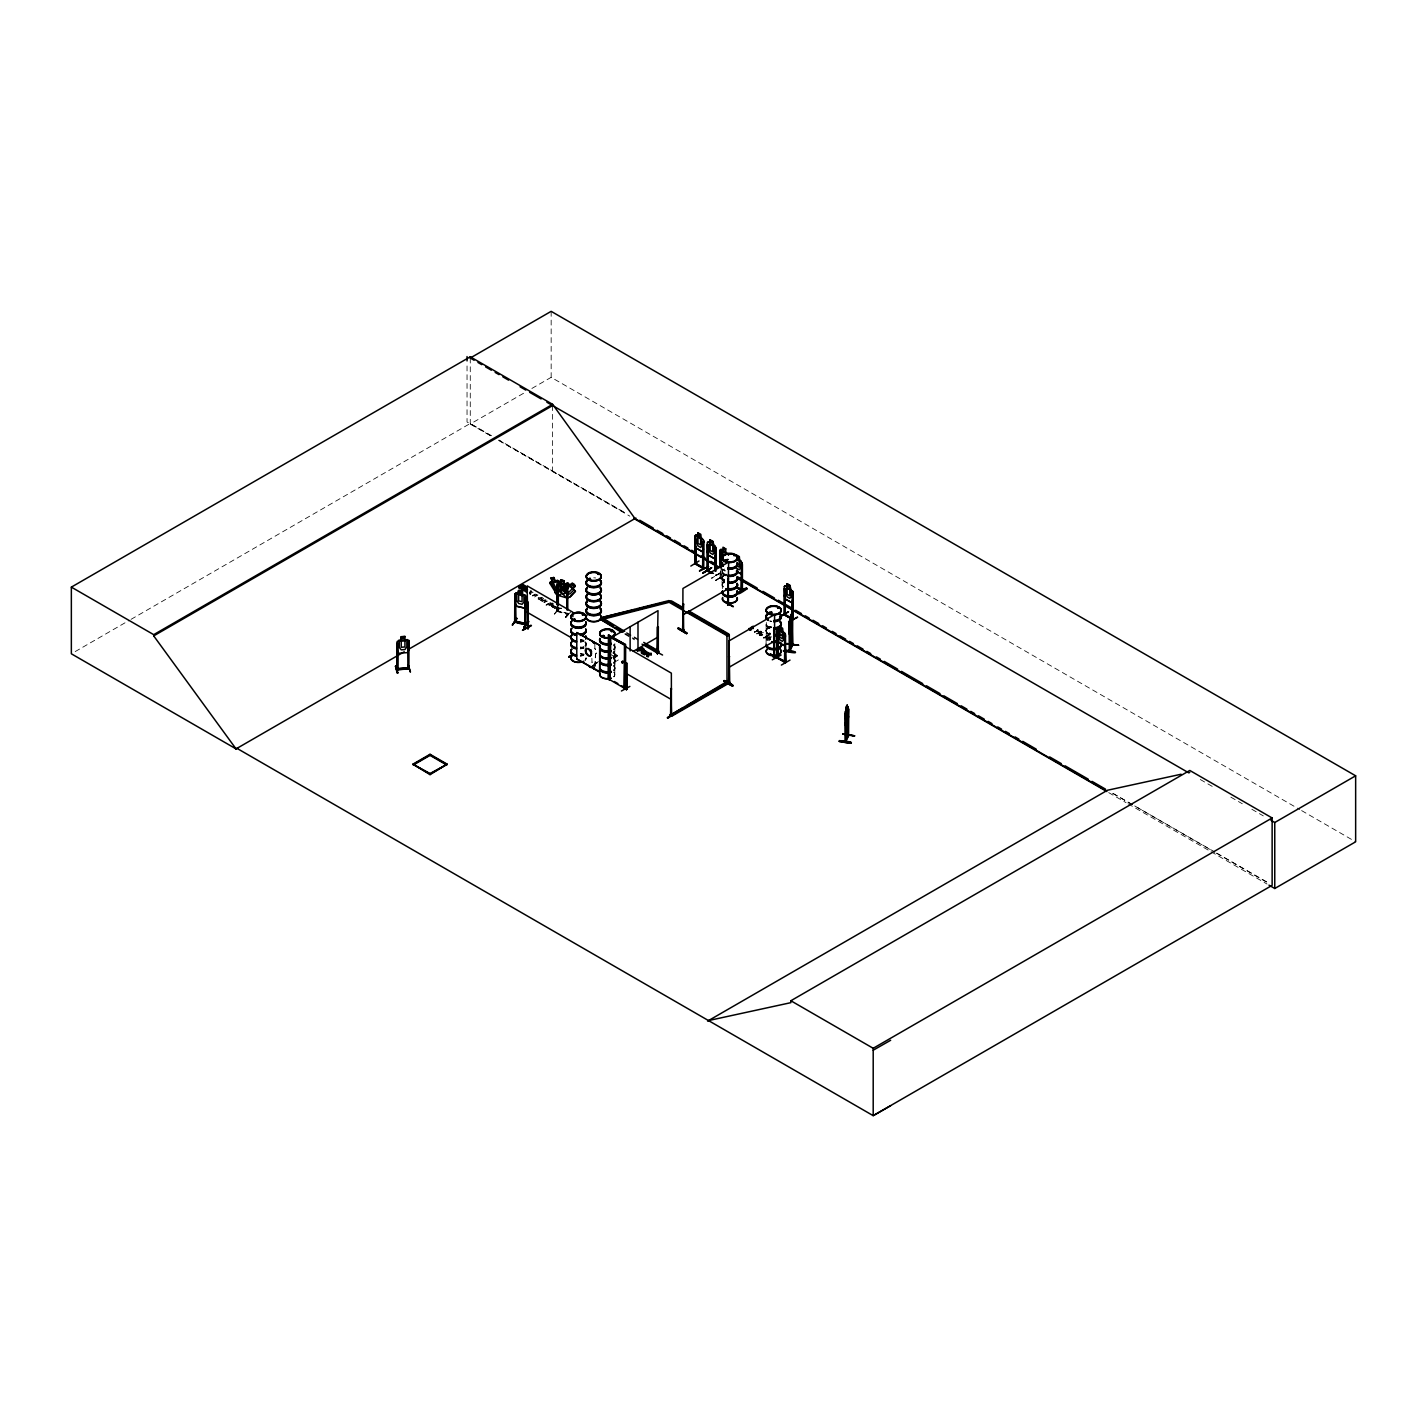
<?xml version="1.0" encoding="UTF-8"?>
<svg xmlns="http://www.w3.org/2000/svg" width="1427" height="1427" viewBox="0 0 1427 1427"><rect width="100%" height="100%" fill="white"/><g stroke="black" fill="none" stroke-linecap="round" stroke-linejoin="round"><path stroke-width="0.75" stroke-dasharray="5 3.75" d="M585.998 647.751L585.766 642.56M614.805 664.393L614.841 661.183L614.591 662.324M766.103 644.219L766.085 638.012M757.701 629.396L756.417 631.305L758.236 630.038M722.151 571.442L722.561 569.944L722.347 570.907M594.845 666.587L595.434 654.208A4.049 2.337 60 0 0 594.845 648.679L594.845 645.111M595.023 666.48L595.612 654.101A4.049 2.337 60 0 0 595.023 648.572L594.845 648.679M542.135 597.61C541.725 599.304 536.57 599.429 538.853 597.485M538.122 597.806L541.368 597.467L539.567 598.876A1.891 1.088 0 0 1 538.354 598.68L538.211 597.467M555.299 606.439L552.178 606.582L554.853 605.262M552.124 606.439L553.498 604.727M614.591 648.839L614.841 647.715L614.841 660.326M552.909 604.067L552.713 602.908M552.945 603.3C551.321 607.26 543.937 605.458 552.802 603.746M614.823 668.532L614.787 674.757M614.841 661.218L614.841 667.533M754.401 632.393L757.951 630.895L758.219 629.022M585.908 659.185L586.176 658.025M614.716 648.536L614.591 645.717M614.983 653.905L613.931 656.456A7.581 4.37 0 0 0 613.824 652.103M614.716 655.35L614.716 652.674M614.716 662.003L614.983 660.826M614.591 669.602L614.591 666.48M722.419 576.918L722.169 578.363L723.204 575.812M722.151 584.927L722.419 583.75M722.561 583.429C721.777 589.868 721.848 566.733 722.561 573.083M766.335 622.493L766.335 625.632M765.924 630.912L766.977 628.362L771.686 626.275A7.581 4.37 0 0 0 766.138 629.949A7.581 4.37 0 0 0 769.866 634.302L770.598 633.963M765.924 637.477L766.335 635.978M768.636 634.087L770.473 633.267M769.831 633.017L770.366 633.766L769.456 633.017M769.652 634.177L770.437 633.552M552.106 603.353C548.075 605.976 549.02 604.673 551.785 602.961M558.349 608.651C558.795 610.399 556.245 610.934 557.511 608.473M529.863 593.061L530.755 594.149L530.469 592.544M529.863 593.614L533.127 592.223M558.635 610.257L557.779 609.632L561.489 608.045M769.652 640.366C771.668 637.031 766.049 641.437 770.83 637.833M555.959 606.493L553.569 607.51A1.891 1.088 0 0 1 552.356 607.313L551.446 605.423L553.123 604.317M757.844 631.465C763.909 631.555 755.365 632.054 761.233 631.59C757.88 627.113 757.469 636.656 761.447 631.233M761.447 631.786L758.504 631.697M759.2 634.926L761.554 633.766L762.321 635.407L759.218 635.443L761.162 633.392L762.749 634.854M759.128 634.551L760.502 635.657L762.107 634.177M757.844 632.018L760.805 631.091M762.749 634.319L759.788 635.336L762.107 634.73M758.486 632.161L760.805 631.644M715.855 580.468L724.417 575.563M716.086 575.563L715.979 574.564M720.046 578.256L724.345 580.718M554.336 614.288L559.741 607.973M769.456 640.01L770.758 639.011M556.976 609.507L559.402 607.938M554.711 606.653L553.569 606.957A1.891 1.088 0 0 1 552.356 606.778L551.375 605.922L554.015 604.709A1.909 1.106 0 0 1 554.853 604.798M585.891 659.22L585.124 660.291A7.563 4.37 0 0 0 586.015 658.097M766.21 629.717L771.686 626.56A7.581 4.37 0 0 0 766.138 630.27A7.581 4.37 0 0 0 769.866 634.623L767.012 632.964M559.277 607.92L554.425 613.86M554.407 613.842L559.83 607.581M571.282 611.398L565.288 617.516L570.675 610.702M565.431 617.499L570.711 610.72M565.288 617.516L570.764 611.148M565.877 617.641L568.535 614.484M757.594 629.735L756.381 630.627M547.362 601.106L544.044 602.444L546.006 600.767M529.649 592.187L530.576 591.188A1.891 1.088 0 0 0 530.238 590.475M545.935 599.715C535.393 603.532 547.897 597.521 544.079 600.196M542.117 601.338L545.935 600.268M616.946 655.76L612.968 652.728M75.203 651.586L129.126 620.442M131.052 619.336L470.268 423.48L491.334 435.645M470.268 358.034L470.268 424.033L524.208 392.907M531.896 388.447L551.161 377.334L1299.694 809.501M531.112 591.063L531.593 590.796M529.631 592.366L531.593 591.331M529.631 592.918L532.075 591.616M529.845 593.739L530.755 593.596M529.845 594.292L530.755 594.149M537.069 595.041L532.646 595.862L535.553 593.632M532.646 595.862L535.179 593.953M532.646 595.309L537.069 594.488M534.554 596.968L537.961 595.005M540.191 600.232L543.58 598.27M540.762 600.553L543.295 599.09M544.044 602.444L546.844 600.945M548.111 604.602L546.113 605.084L549.217 602.747M546.113 605.084L550.768 602.408M548.574 604.335L552.106 603.906M554.193 608.312L557.654 606.421M554.764 608.633L558.207 607.42M558.635 609.704L556.958 609.258M716.069 574.635L715.979 575.527M720.225 572.673L711.627 578.167L720.26 573.119M715.908 580.093L724.006 575.42M715.444 580.361L724.452 575.027M720.92 569.944L721.01 578.809L721.224 569.783M598.448 661.593L593.275 664.572L596.932 662.556M593.543 664.946L597.217 662.931M590.243 667.158L597.717 662.824M590.617 667.176L597.77 663.038M590.814 667.497L598.056 663.412M612.807 657.276L616.428 655.047M614.894 656.563L617.249 655.189M613.093 657.651L617.267 655.528L614.002 658.186M613.378 657.829L616.714 655.635M613.931 658.132L617.534 656.117M614.074 662.413L619.425 659.328M771.293 636.62C759.164 642.525 772.917 637.798 766.299 636.959C758.522 640.794 770.562 632.036 768.921 637.298L770.687 636.281M763.481 637.887L768.618 635.069M766.763 639.795L771.293 637.173M554.711 606.1L552.124 605.886M726.04 574.171L723.239 576.08L726.04 574.457M582.287 641.169L583.875 640.455M582.287 641.454L583.875 640.759A7.67 4.424 0 0 0 580.432 639.653M755.543 631.626L754.526 631.947M557.226 610.203L557.957 610.774M557.226 611.166L568.071 614.288L568.071 613.325M566.876 613.931L567.125 613.004M755.864 631.555L754.401 631.84M558.242 610.774L557.029 610.453M557.029 611.416L567.892 614.502L567.91 613.182M580.432 641.615L582.27 641.169M580.432 641.9L582.27 641.472M756.595 633.374C775.985 631.269 752.457 633.463 757.095 634.212M756.595 633.927L763.998 632.411M769.064 634.337L769.956 634.409A7.545 4.352 0 0 0 767.12 640.331M720.439 577.168L724.345 580.04M550.983 602.943L552.945 603.853M770.17 633.463L768.921 633.766M558.135 611.755L558.118 607.296M567.607 614.502L567.643 613.503L558.242 611.041L566.68 613.235M580.432 653.62L582.27 654.048M558.207 606.867C554.657 606.047 558.902 617.802 557.333 606.796M720.885 577.846L720.046 577.293L720.885 578.809M558.296 611.452L558.314 607.081M582.287 654.065L583.875 654.761M491.049 435.806L467.039 422L467.039 363.1M498.737 440.23L625.383 513.06L499.004 440.069M1132.378 804.614L1111.276 792.467L1132.324 804.632M1214.894 852.062L1134.304 805.702L1214.68 852.187M1216.803 853.15L1268.621 882.956M1301.638 810.607L1355.65 841.805M1200.303 779.517L1213.663 787.222M1230.841 797.14L1242.311 803.758M1251.854 809.27L1263.305 815.887M1216.589 853.275L1268.3 883.135M721.58 568.57L725.433 570.8M470.268 424.033L491.334 436.198M499.004 440.622L629.86 516.164M720.617 568.57L726.397 571.906M1108.708 792.627L1126.081 802.67M1128.026 803.776L1209.115 850.599M1211.041 851.723L1267.033 884.044M720.207 573.208L711.752 578.167M721.313 577.935L724.631 579.861M724.631 580.557L720.439 578.131L720.439 571.531M768.618 635.621L768.011 634.73M766.299 636.406L768.921 637.298M763.481 637.352L764.087 638.244M626.578 632.482L637.994 639.082M626.578 633.303L637.994 639.902M624.901 633.445L634.426 638.939M624.901 634.266L634.426 639.778M560.436 607.991L561.489 608.598M612.968 653.067L617.249 655.546M610.595 654.422L614.894 656.902M723.239 580.414L724.47 581.61M723.239 587.014A7.67 4.424 0 0 1 724.47 581.681L722.187 578.131L722.419 579.594M765.924 630.68L766.977 633.231L769.813 634.89A7.581 4.37 0 0 1 766.138 630.484A7.581 4.37 0 0 1 771.704 626.828M720.136 578.327L720.136 571.71M766.21 631.876L767.012 633.213M613.913 651.889L614.68 652.96L613.931 651.568A7.581 4.37 0 0 1 613.824 655.921M765.924 637.601L766.335 639.1M722.151 571.585L722.419 572.762M722.151 585.052L722.419 586.247M614.591 659.185L614.983 660.683M766.085 624.634L766.299 636.959M614.841 646.77L614.823 643.631M591.866 658.311L592.062 662.663L591.688 658.4M722.347 588.637L722.294 585.427L722.561 586.551A7.545 4.352 0 0 1 724.541 582.519M552.624 405.571L552.624 471.57M551.161 311.336L551.161 377.334M542.206 597.342L539.567 599.429A1.891 1.088 0 0 1 538.354 599.233L537.355 598.145M726.111 575.902A7.563 4.37 0 0 1 724.541 569.034M726.058 575.545A7.67 4.424 0 0 1 723.239 569.498M724.524 581.324A7.581 4.37 0 0 1 726.093 574.439M724.524 581.074A7.581 4.37 0 0 1 726.093 574.207M726.111 574.671A7.545 4.352 0 0 1 723.346 568.731M726.058 575.17A7.67 4.424 0 0 1 723.239 569.123M724.559 581.984A7.527 4.352 0 0 1 726.129 575.135M724.524 581.61A7.581 4.37 0 0 1 726.093 574.742M722.472 586.319A7.67 4.424 0 0 1 724.47 582.055M723.328 586.568A7.563 4.37 0 0 1 724.541 581.288M769.831 628.076A7.67 4.424 0 0 1 767.012 622.029M769.866 628.451A7.563 4.37 0 0 1 767.102 622.493M769.831 627.702A7.67 4.424 0 0 1 766.245 622.725M771.704 627.666A7.545 4.352 0 0 1 766.37 622.315M771.704 621.601A7.545 4.352 0 0 1 769.884 621.155M771.668 621.244A7.67 4.424 0 0 1 769.831 620.799M769.884 635.211A7.527 4.352 0 0 1 766.192 630.877A7.527 4.352 0 0 1 771.704 627.256M767.012 639.938A7.67 4.424 0 0 1 769.831 633.891M768.243 640.473A7.67 4.424 0 0 1 769.831 633.517M768.315 640.01A7.563 4.37 0 0 1 769.866 633.142M593.721 577.81A7.545 4.352 0 0 1 595.683 577.971M613.895 644.879A7.67 4.424 0 0 1 613.895 649.303M613.806 644.487A7.563 4.37 0 0 1 613.806 648.857M613.895 645.254A7.67 4.424 0 0 1 613.895 649.677M613.806 645.7A7.563 4.37 0 0 1 613.806 650.07M613.806 651.8A7.563 4.37 0 0 1 613.806 656.17M613.806 657.954A7.563 4.37 0 0 1 613.806 662.324M613.895 665.642A7.67 4.424 0 0 1 613.895 670.066M613.806 665.25A7.563 4.37 0 0 1 613.806 669.62M613.806 659.185A7.563 4.37 0 0 1 613.806 663.555M613.895 658.721A7.67 4.424 0 0 1 613.895 663.163M613.895 666.017A7.67 4.424 0 0 1 613.895 670.44M613.895 658.346A7.67 4.424 0 0 1 613.895 662.788M613.806 666.463A7.563 4.37 0 0 1 613.806 670.833M613.788 676.523A7.527 4.352 0 0 0 613.788 672.171L614.983 674.596L613.931 676.915A7.563 4.37 0 0 0 613.806 672.563M613.788 652.496A7.527 4.352 0 0 1 613.788 656.848M583.768 640.01A7.51 4.335 0 0 1 580.397 641.133M583.786 640.42A7.563 4.37 0 0 1 580.397 641.544A7.563 4.37 0 0 0 583.786 640.455A7.563 4.37 0 0 0 580.397 639.296M584.981 642.542A7.545 4.352 0 0 1 585.73 645.86M580.397 648.928A7.545 4.352 0 0 0 583.786 647.804A7.545 4.352 0 0 0 580.397 646.574M580.397 640.527A7.545 4.352 0 0 1 583.786 641.651M583.786 653.869A7.545 4.352 0 0 1 580.397 654.993M585.088 641.722A7.67 4.424 0 0 1 585.088 646.146M583.875 647.055A7.67 4.424 0 0 1 580.432 648.215M585.748 642.382A7.563 4.37 0 0 1 584.999 645.682M583.786 646.592A7.563 4.37 0 0 1 580.397 647.733A7.563 4.37 0 0 1 583.786 648.928M583.768 641.08A7.51 4.335 0 0 1 580.397 642.204M580.397 656.224A7.563 4.37 0 0 0 583.786 655.1A7.563 4.37 0 0 0 580.397 653.869M583.875 654.725A7.67 4.424 0 0 1 580.432 655.867M580.432 647.305A7.67 4.424 0 0 1 583.875 648.464M583.875 654.351A7.67 4.424 0 0 1 580.432 655.492M580.432 646.93A7.67 4.424 0 0 1 583.875 648.09M585.088 642.096A7.67 4.424 0 0 1 585.855 645.45M583.875 647.43A7.67 4.424 0 0 1 580.432 648.589M580.432 640.027A7.67 4.424 0 0 1 583.875 641.169M586.015 657.865A7.581 4.37 0 0 1 584.999 660.059M580.414 653.655A7.581 4.37 0 0 1 583.804 654.779"/><path stroke-width="1.5" d="M623.189 643.827L610.06 637.013L610.007 679.965L609.918 636.781L624.437 645.165L624.384 688.438L625.347 688.813M789.523 650.837L792.27 644.736L789.22 651.336M790.023 650.908L789.22 650.373L792.003 644.79M789.274 651.497L789.113 623.1L791.878 616L792.591 645.414L792.77 591.313L785.225 585.819L784.244 586.515L784.172 614.787L791.807 618.462M792.734 644.933L792.342 643.773M847.995 719.583C850.492 708.363 843.25 728.43 845.301 724.755M783.441 651.033C790.576 648.108 806.505 656.152 783.459 650.926M783.584 650.623L795.321 652.389M839.237 741.38C850.278 739.899 859.857 745.75 839.237 741.38L850.902 743.306M839.397 741.005L851.063 742.932M839.397 740.577L851.063 742.45M845.836 741.38L845.801 714.945M848.03 735.975L848.369 708.898L848.03 735.833M848.066 734.941L848.459 735.012M848.797 735.387L845.658 741.897M573.708 619.586L574.439 618.765L574.796 619.942M574.617 618.836L575.259 620.049M590.546 579.487C588.227 576.347 590.368 581.752 588.923 578.809M590.082 579.38L589.012 578.577L590.421 578.577M582.252 614.787L583.465 614.876M582.715 615.055L582.733 614.841M598.341 574.492L598.252 573.565M602.123 636.388L603.068 635.479M603.96 636.335L602.123 636.032M604.352 636.103L603.05 635.639M603.835 635.55L604.263 636.549M611.238 631.055L612.183 631.055M609.811 640.438L610.007 640.669M609.828 640.687L610.007 639.688L609.811 641.062M612.183 631.59L611.041 631.323L612.04 631.662M609.811 659.149L610.007 658.757M609.828 674.793L609.828 674.133M725.184 560.561L725.041 560.918M726.236 560.097L726.896 560.793L725.594 560.954M726.967 560.347L724.702 560.454A7.563 4.37 0 0 1 727.931 559.402M733.674 555.567L734.905 555.763M734.691 555.246L734.102 555.067M768.511 613.164L769.456 612.254M769.028 612.879L768.957 613.111M769.099 613.432L770.473 612.665L769.028 612.789M770.776 613.164L768.636 612.647M777.644 608.384L778.197 607.938M778.536 608.241L777.644 607.831L778.75 608.205M845.515 718.477L846.05 719.975C849.011 714.749 847.281 694.949 845.515 712.43L845.908 741.362M550.073 583.482L550.465 582.073M677.896 628.683C704.332 644.112 660.487 617.356 686.53 633.624M686.94 632.875L678.324 627.916L686.94 633.249M723.81 681.214C731.89 681.91 739.632 691.417 723.81 681.214L732.461 686.084M724.202 680.911L732.836 685.834M724.22 680.483L732.872 685.352M525.725 591.67L527.491 590.047M695.092 544.293L695.966 548.022L702.566 551.839L703.529 549.038M714.713 558.849L715.765 556.12L714.713 558.849L708.113 555.032L707.239 551.304M742.111 571.299L741.148 574.1L737.848 572.191M776.93 638.208L777.769 641.954L784.404 645.753L785.278 634.337L782.638 631.519M560.222 591.759L567.036 598.145L570.087 596.932L575.491 591.313L568.356 583.358C564.271 580.896 556.887 597.253 562.399 589.19L565.484 593.257L563.148 588.709L565.377 585.641L562.452 587.763L559.438 583.911L561.685 588.299L559.33 591.456L561.417 588.923M566.573 597.77L567.696 586.229L566.68 584.731L558.367 582.377L557.101 583.161L557.136 604.816M567.696 594.881L566.662 597.913L558.332 595.469L557.172 591.813L558.332 595.469M407.551 652.496L408.978 649.178L408.978 640.455L408.907 668.906L408.96 667.89L397.223 668.888M408.996 649.249L407.64 652.603L398.365 653.263L397.17 650.195M514.808 602.622L515.95 606.118L524.619 608.116L525.939 605.102M789.987 624.473L789.755 651.55L792.752 644.897M786.669 643.88L798.585 645.254L786.83 643.47M792.823 643.916L792.253 644.808M690.829 566.073L699.016 560.972M702.976 573.083L711.574 567.732M779.98 616.999L788.56 611.648L779.57 616.856M629.878 686.423L621.423 690.989M772.292 659.827L781.14 655.029M792.003 645.486L792.163 616.571L791.272 617.713L791.164 614.27L789.666 621.958L789.809 651.425M790.344 616.696L790.968 615.358L790.344 617.766M789.595 621.191L790.148 619.728M789.077 626.168L792.199 619.514M789.149 631.733L789.595 634.302L792.324 625.187M397.687 672.616L395.493 666.195L397.669 673.009M396.01 665.713L397.758 673.152M397.152 673.134L395.493 666.195M846.247 707.168L846.907 705.83M846.247 708.238L846.907 706.918M848.566 734.959L845.052 741.951L844.927 713.554L846.157 710.218M845.319 711.698L847.995 706.508L847.246 708.006M848.566 735.904L848.762 708.969M845.426 740.524L848.423 735.351M609.918 679.912L608.419 679.484L608.419 635.051L625.561 644.505L625.525 689.17L626.507 689.669L626.703 663.056L625.632 662.77L626.417 663.216M625.668 689.259L626.81 689.455L626.703 663.056M670.779 713.946L671.653 715.409L729.019 682.481M777.804 657.33L776.841 656.777L778.018 658.043M778.125 657.116L777.144 656.616M785.474 661.7L784.886 660.969M695.056 563.915L703.618 568.767L703.618 540.387L700.818 537.604M696.322 563.183L695.413 562.666L695.734 564.307L695.431 537.301M695.912 564.307L696.215 546.541M702.762 541.868L703.832 542.135L702.762 541.868L702.655 568.249L703.119 567.125L703.921 568.588L695.413 563.629L695.288 535.624L698.088 536.142M707.328 569.997L708.363 570.158M715.979 571.157L715.765 547.397L708.238 541.885L707.239 542.581L707.168 570.871L711.484 573.297M708.06 571.317L707.578 544.311L708.149 571.371L707.56 569.676M741.344 590.635L741.63 563.968L741.255 590.582L741.327 589.619M784.172 613.824L785.456 614.127L784.333 613.913M785.349 615.073L784.582 588.227L785.135 615.305L784.761 613.664M516.895 618.694L512.329 625.204L516.931 618.248M657.722 652.745L657.526 653.78L658.097 652.068M682.534 629.735L683.783 629.521L682.659 629.699M728.002 603.978L727.948 605.012L728.341 577.953L727.859 605.03L728.644 562.077L682.927 588.477L682.837 630.966L683.783 630.484L682.623 630.645M727.485 604.852L728.43 604.299L728.341 577.953M728.43 682.32L729.696 681.981L728.591 682.231M728.43 683.283L729.714 683.016L729.304 656.42L728.591 683.194M728.68 682.516L727.003 681.553L669.852 715.391L671.511 716.354L728.68 683.355L728.84 641.008L774.576 614.609L774.576 657.151L773.416 657.383L774.29 656.812M522.906 587.389C518.625 589.565 516.913 586.497 521.818 587.442C518.661 582.733 529.31 588.602 523.513 584.82A2.033 1.177 0 0 0 522.353 584.713C519.571 585.052 523.37 589.957 519.178 586.64M396.902 668.603L408.907 667.64M396.902 669.566L408.818 668.888M515.95 595.808L514.79 595.79L515.95 595.808L515.629 622.475L514.808 593.9L518.5 593.596M518.625 593.739C515.486 588.102 525.136 590.118 522.068 594.524L523.905 596.04L523.905 602.105L522.068 604.281L518.625 603.478L516.77 600.464L516.77 594.399L518.625 593.739L518.661 590.421M515.985 593.026L524.637 594.934L525.939 596.379L525.921 624.758C518.465 623.528 511.901 621.566 515.95 621.244M524.797 598.109L525.957 598.109L524.797 598.109L524.868 624.598L525.832 624.794M525.885 596.45L524.583 595.005M516.431 618.605L512.489 624.758M524.619 608.116L515.985 606.047L514.969 602.551M516.075 621.262L526.01 623.492L525.635 624.776M528.258 621.405L523.745 627.898L528.258 620.852M523.816 627.381L528.329 620.923M528.882 621.53L524.369 627.987M621.619 661.593L622.35 662.877M622.297 662.699C622.279 659.827 624.348 662.003 622.19 662.859M622.885 661.593L622.921 662.485L621.744 661.736M597.859 574.171L598.341 574.278M574.724 620.067L574.225 618.997M602.622 635.675L603.068 636.62M845.587 740.934L845.658 740.934M558.118 605.102L558.314 585.07M566.804 587.781L567.964 587.853L566.804 587.781L566.804 609.793M557.814 591.67L554.871 589.351L551.607 583.126L552.57 581.663L550.715 578.167L553.819 577.471L555.46 581.003L557.582 581.77M553.747 577.543L550.661 578.238M559.206 581.342L557.565 580.343L550.305 582.038L549.948 583.465L557.386 595.434L560.954 594.506M560.65 583.054L559.063 583.697L559.063 589.761L560.829 592.865L564.147 593.846L565.93 591.759L565.93 585.694L564.147 584.089L564.271 580.771L560.65 579.808L560.775 583.197M554.693 592.33L557.386 595.434M564.271 584.018L564.271 580.771M568.356 583.358L566.715 583.429M567.768 586.283L567.768 610.06M569.944 596.896L575.366 591.26M404.929 636.567L401.237 636.87L401.237 640.117L399.275 641.347L399.275 647.412L401.237 649.856L404.929 649.57L406.891 646.806L406.891 640.741L404.929 639.813L405.036 636.371L401.094 636.692L401.219 640.045L397.17 641.49L396.956 669.798L397.027 643.149L398.115 643.06L398.062 669.78L398.062 668.478M657.151 653.584L658.097 653.031M657.241 653.512L658.008 610.649L612.29 637.048M658.311 653.298L658.311 626.863L657.241 627.131L657.455 653.762L658.311 626.863M773.969 656.527L773.702 656.866M773.488 657.294L773.505 656.259M516.021 592.954L514.808 593.9L514.665 622.172M590.136 578.274L590.082 579.041M582.662 614.823L582.43 614.413M603.764 636.513L603.246 635.407L602.158 636.103M770.598 613.2L768.707 613.2M696.091 534.875L695.092 535.571L695.181 563.95M720.136 567.304L720.189 549.966L721.099 549.324L728.626 554.818M784.333 586.604L785.26 585.944M776.984 657.883L776.93 629.485L779.927 630.074M777.019 629.592L777.965 628.932L784.333 632.714M527.205 590.225L527.312 591.688M527.205 590.778L527.312 592.241M525.725 589.636L526.367 588.923L524.797 588.406C517.626 592.847 526.135 583.625 527.187 589.28C519.678 593.311 529.185 588.245 524.797 587.853L521.693 588.994M590.35 667.23L589.405 666.677L590.849 667.533M593.775 669.209L594.042 667.212M648.233 655.029C647.59 655.617 649.142 657.811 646.841 656.188C649.428 651.622 653.245 655.029 649.856 654.654L647.662 656.01L648.536 656.634M527.419 601.712L528.311 628.558L528.204 602.158M531.45 625.65L522.443 630.359L530.969 625.383M527.401 627.077L528.293 628.593L527.419 628.112M568.874 656.634L572.263 654.601L569.302 657.348M572.298 655.047L568.945 657.133M682.534 630.805L683.39 603.889L682.98 630.912L683.479 629.289M683.694 604.067L682.623 604.352M724.738 601.641L732.907 606.297M654.048 650.534L662.574 655.029M657.241 652.478L658.4 652.246M626.667 688.403L626.275 688.635M625.632 646.734L671.35 673.134L671.439 715.623L670.583 715.23L670.868 688.563L671.511 716.354M671.653 689.009L670.583 688.742M729.607 656.598L728.537 656.866M773.505 630.93L774.576 630.645L773.791 657.49L773.791 631.091M777.233 631.233L778.018 631.662M784.814 661.254L785.207 662.61L770.188 653.905L785.778 662.485L784.511 662.128L784.904 635.604L785.778 662.485L785.456 634.302L784.458 632.571M785.688 636.05L784.6 635.764M671.011 714.981L670.868 688.563M667.39 717.531L675.899 712.537L667.8 718.245M667.408 717.995L675.916 712.947M686.94 611.755L726.949 634.854L727.003 682.391L729.607 682.998M777.804 657.615L785.26 661.629M779.285 659.096L770.312 654.315M781.372 665.071L790.005 660.095M237.096 748.408L236.168 748.961L71.35 653.798L71.35 587.121L470.268 356.804L552.624 404.34L634.979 518.572L719.654 567.464M470.268 356.804L470.268 358.034L551.161 311.336L1355.65 775.806L1355.65 841.805L1274.757 888.504L1268.978 885.15M71.35 587.121L153.706 634.658L552.624 404.34M890.662 1105.711L873.199 1115.664L236.989 748.354L236.044 748.89L153.706 635.889L552.624 405.571M236.044 748.89L404.251 651.782M408.104 649.553L635.907 518.037M525.261 586.622L523.513 585.373A2.033 1.177 0 0 0 522.353 585.266C524.726 588.352 518.019 590.475 519.071 586.301M521.693 589.547L526.991 587.139L525.279 588.138M523.798 590.76L527.187 588.727L525.279 587.585M697.91 532.788L696.59 542.528L697.999 545.952L700.621 547.469L702.03 545.667L700.818 534.358L697.91 532.788L697.999 535.981M702.548 538.71L696.037 535.071M703.618 540.387L703.35 568.713M710.057 539.798L712.965 541.368L714.178 546.63L714.178 552.695L712.769 554.479L710.147 552.962L708.737 549.556L710.147 539.745L710.147 542.991M695.966 548.022L702.655 551.785M712.769 541.475L712.965 544.615M714.695 545.72L715.765 547.397L715.676 569.123M714.909 570.871L715.195 548.699M715.979 549.145L714.909 548.878M708.113 555.032L714.802 558.795M695.502 562.72L696.001 563.397M576.776 632.571L600.107 645.503L599.643 672.171L576.776 658.971L576.776 632.571L600.107 645.503M621.102 632.072L600.143 619.14L671.457 600.892L682.891 607.492M720.1 550.019L720.439 567.125M720.992 549.377L722.918 550.483M600.143 619.978L671.457 601.712L680.982 607.224M725.719 548.86L723.007 547.183L723.007 550.644L721.598 550.911L723.007 560.383M721.224 552.178C718.994 550.108 723.079 565.377 721.224 567.571M725.719 552.106L728.537 554.871M702.673 568.214L703.065 541.689M699.533 570.639L708.523 566.412M699.48 571.157L708.541 566.483M703.065 573.208L711.627 567.714L703.065 572.673M736.582 555.014L739.4 556.637L739.293 559.937L742.111 562.702M741.13 560.989L736.582 558.474M576.776 658.971L598.216 670.797M736.546 587.425L742.415 590.814L742.415 564.414L741.344 564.147M742.111 571.442L741.237 574.046L736.332 571.103M412.902 764.176L430.044 754.277L447.186 764.176L430.044 774.629L412.902 764.176L430.044 774.076L447.186 764.176M412.902 764.729L430.044 754.829L447.186 764.729M430.044 755.382L413.848 764.729L430.044 773.523L446.241 764.729L430.044 755.382L430.044 754.277M682.927 614.876L728.644 588.477M633.285 651.336L658.008 637.048M637.316 650.23L641.829 647.626C648.411 649.963 636.103 651.889 641.918 648.268C647.483 649.838 638.422 651.568 642.239 653.709A1.891 1.088 0 0 0 643.452 653.905L646.092 652.371A1.891 1.088 0 0 0 645.771 651.675C640.081 648.964 641.989 656.67 646.092 651.818A1.891 1.088 0 0 0 645.771 651.122L645.111 650.748A1.909 1.106 0 0 0 643.898 650.551L637.316 650.783L639.599 649.606L642.881 650.123L641.829 647.626M637.316 650.783L641.829 648.161M747.124 588.727C729.304 601.498 742.486 586.033 747.124 588.745M640.117 649.856L641.918 648.821M746.642 587.924L738.187 593.436M746.767 588.477L738.134 592.954M647.055 653.637C654.387 651.961 637.494 657.401 647.483 652.175M644.076 654.69L648.054 652.514M648.625 653.566L651.301 653.263M608.419 679.484L608.794 634.837M647.537 653.352C651.711 652.96 643.809 656.456 648.536 656.081M642.043 644.166L657.294 652.977L658.953 652.014L643.952 644.451M787.044 583.732L789.952 585.302L791.182 590.546L791.182 596.611L789.773 598.395L787.151 596.878L785.742 593.471L787.151 583.679L787.151 586.925M789.952 588.548L789.773 585.409L787.151 583.893M784.244 595.22L785.1 598.948L791.807 602.711L792.77 600.036M791.896 614.805L792.199 592.633M792.966 593.079L791.896 592.794M785.1 598.948L791.735 602.569M600.892 617.748L668.888 600.606L669.798 602.676L726.949 635.675L728.626 633.891L726.949 634.854L729.304 634.854L729.126 682.819M749.657 630.02L749.371 628.272L751.119 629.396M751.958 628.576L750.941 627.577L753.278 626.221L752.136 627.559L753.099 628.165A1.784 1.035 0 0 1 753.331 628.558M748.729 629.182L751.119 629.949L748.729 628.647M750.941 628.13L753.278 626.774M785.135 614.609L790.451 617.32M797.639 617.32L788.632 621.53L789.095 622.297M788.703 622.047L797.318 617.142M776.93 629.485L777.376 657.651M728.84 667.408L774.576 641.008M777.786 641.936L784.493 645.7M669.852 715.391L683.176 707.685M686.993 705.491L725.094 683.479M707.578 1021.126L1107.441 790.255L1181.11 774.237M708.505 1020.573L790.861 1002.664L790.861 1000.755L1189.779 770.437L1272.135 817.974L1272.135 885.346L873.199 1115.664L873.199 1048.292L1272.135 817.974M1189.779 772.346L1188.852 772.899L546.88 402.253M1270.94 820.293L1274.757 822.505L1355.65 775.806M873.199 1050.218L890.662 1040.265M624.402 661.29L624.402 663.073M610.06 637.013L624.955 644.861L624.205 688.135L610.06 679.858L610.81 636.585M729.304 681.856L728.912 683.497M770.009 613.36L769.242 613.075M774.13 656.902L774.272 630.466M527.491 589.512L525.725 590.867L526.706 592.508M515.914 621.494L514.683 621.244M515.076 621.958L525.867 624.455M597.842 573.797L598.841 574.118M603.015 617.249L634.89 609.597M639.135 608.562L664.643 602.444M556.031 582.109L553.159 582.769L556.423 588.994M777.144 657.579L784.654 661.29M784.814 661.95L784.904 644.398M707.489 570.657L707.578 544.311M741.701 589.405L742.522 589.868L736.243 586.907M724.345 601.784L732.979 606.707M404.893 639.742L408.996 640.527M398.49 640.331L407.551 639.617M407.801 667.658L407.908 668.995L407.694 642.293L408.782 642.204M408.283 665.178L410.441 672.135L408.176 664.714M397.223 669.816L408.835 668.853M726.111 561.328A7.563 4.37 0 0 1 726.111 553.765A7.563 4.37 0 0 1 737.456 557.547A7.563 4.37 0 0 1 726.111 561.328L725.112 560.793M574.742 620.228L573.672 619.907M603.55 636.87L602.23 636.549M527.562 627.167L527.722 627.755M625.918 688.046L626.382 689.687M671.439 715.623L670.619 715.212M707.721 570.729L711.788 573.137M742.201 590.082L736.546 586.747M408.746 667.622L408.746 668.585M726.949 635.675L729.304 635.675M726.949 681.535L729.304 681.535M726.949 682.356L729.304 682.356M728.341 603.389L727.788 604.335M647.537 652.799L651.39 654.993M786.705 643.684L798.585 645.272M789.149 623.064L789.238 631.84M842.786 734.12L854.47 736.064M524.637 594.934L522.246 594.381L522.246 591.135M516.075 621.548L525.671 623.777M558.118 585.302L557.136 585.016L557.333 604.602M560.775 579.951L564.093 580.914M524.815 624.544L524.94 597.877M527.722 628.718L527.901 602.319M703.511 567.803L696.001 563.683L703.404 567.732M750.941 627.577L752.493 628.576M725.291 560.454L726.093 560.579A7.67 4.424 0 0 0 724.47 561.293M557.511 580.539L559.134 581.413M724.274 601.373L733.371 606.564M531.005 625.329L522.924 630.074M527.901 628.718L527.134 585.837L572.851 612.237L572.851 616.642M626.774 689.402L625.918 662.61M470.268 358.034L474.103 360.246M477.938 362.458L481.773 364.67M485.59 366.882L491.334 370.199M495.169 372.411L499.004 374.623M502.839 376.835L508.583 380.153M520.07 386.788L525.814 390.106M529.649 392.318L541.136 398.936M708.131 541.939L710.236 543.152M712.858 544.668L714.749 545.756M725.63 553.23L723.007 551.714L723.007 557.779M736.582 559.562L739.204 561.079L739.204 567.143L736.582 565.627M736.582 568.214L739.204 569.73L740.613 567.946L739.204 556.744M639.76 520.249L653.227 528.026M657.08 530.255L662.859 533.591M666.694 535.803L670.547 538.033M674.4 540.244L680.18 543.58M684.032 545.81L687.868 548.039M691.72 550.251L695.573 552.481M701.353 555.817L705.188 558.028M710.967 561.364L714.82 563.594M737.92 576.918L757.166 588.031M762.928 591.367L774.486 598.038M778.321 600.25L791.807 608.027M795.642 610.257L801.421 613.592M805.274 615.804L809.127 618.034M812.98 620.263L818.741 623.581M822.594 625.811L826.447 628.041M832.209 631.358L836.061 633.588M839.914 635.818L845.694 639.153M849.547 641.365L853.382 643.595M857.235 645.807L863.014 649.142M866.867 651.372L870.702 653.584M876.481 656.919L880.334 659.149M884.187 661.361L897.654 669.138M901.507 671.368L922.68 683.587M926.515 685.816L940.001 693.593M943.836 695.805L957.321 703.6M961.156 705.812L966.935 709.148M970.788 711.377L974.641 713.589M978.494 715.819L984.255 719.154M988.108 721.366L991.961 723.596M997.723 726.932L1001.576 729.143M1005.429 731.373L1009.281 733.585M1015.061 736.921L1018.896 739.15M1022.749 741.362L1036.216 749.157M1049.701 756.934L1061.242 763.588M1065.095 765.817L1088.195 779.142M1092.03 781.372L1105.515 789.149M736.974 577.453L1106.496 790.808M633.713 518.393L701.299 557.422M705.17 559.652L718.673 567.447M737.991 578.595L1106.781 791.521M713.446 573.404L708.149 570.693L711.484 572.619M790.451 618.016L784.582 614.627L784.582 588.227M791.807 619.157L784.333 614.876M736.243 587.603L742.201 591.046L742.111 562.648M776.894 632.571L785.367 637.423M688.599 610.792L728.626 633.891M688.599 611.612L728.626 634.73M668.888 600.606L683.123 609.561M600.892 616.928L624.669 631.376M643.72 642.382L658.953 651.176M613.235 625.615L601.802 618.176M617.053 627.809L622.761 631.109M645.628 644.308L657.062 650.908M600.143 619.14L622.993 632.339M640.117 649.303L642.257 649.891L642.418 648.554M608.419 635.051L625.347 644.647L625.187 689.17M524.547 587.032L522.086 585.873L522.888 587.621M527.134 612.237L570.943 637.53M625.632 673.134L671.35 699.533M669.852 714.552L671.511 715.516M790.861 1000.755L873.199 1048.292M622.457 661.29L623.403 661.771M614.341 681.5L617.891 683.569M621.423 685.638L624.955 687.707M528.365 621.334L523.905 627.862M792.984 619.443L792.77 591.313M572.334 583.322L575.063 585.837M727.039 554.051L725.63 552.16L725.826 548.806M789.666 628.023L790.183 629.503L791.646 623.724L791.307 614.288M777.109 638.19L777.965 641.811M707.435 551.286L708.274 554.907M774.647 656.991L774.647 656.028M789.077 631.822L789.434 634.284M1274.757 822.505L1274.757 888.504M848.209 706.954L848.262 735.351M847.246 704.76L847.21 708.202M792.199 601.427L792.199 614.627M778.018 638.261L778.107 658.115M777.715 631.84L777.804 658.293M720.92 552.356L720.92 567.75M715.195 555.299L715.195 570.711M683.39 603.889L683.64 630.538M637.994 622.208L637.994 648.607M630.128 626.738L630.128 650.944M599.643 645.771L599.643 672.171M593.703 667.015L593.703 668.389M566.983 596.361L566.983 609.561M558.314 591.67L558.314 604.87M525.76 596.468L525.76 605.137M467.039 356.554L467.039 360.924M430.044 773.523L430.044 774.629M153.706 634.658L153.706 635.889M737.295 563.273A7.67 4.424 0 0 1 727.895 568.695M722.472 565.556A7.67 4.424 0 0 1 722.472 563.273M737.188 563.719A7.563 4.37 0 0 1 727.931 569.052M722.579 565.966A7.563 4.37 0 0 1 722.579 563.719M724.541 561.756A7.563 4.37 0 0 1 726.111 561.061M737.295 562.898A7.67 4.424 0 0 1 727.895 568.321M723.239 566.251A7.67 4.424 0 0 1 722.472 562.898M724.47 560.918A7.67 4.424 0 0 1 727.895 559.759M737.188 562.488A7.563 4.37 0 0 1 727.931 567.839M723.328 565.805A7.563 4.37 0 0 1 722.579 562.488M737.188 569.783A7.563 4.37 0 0 1 727.931 575.117M737.17 570.996A7.545 4.352 0 0 1 727.931 576.33M737.153 576.686A7.51 4.335 0 0 1 727.948 582.002M737.295 570.55A7.67 4.424 0 0 1 727.895 575.973M737.295 570.176A7.67 4.424 0 0 1 727.895 575.598M727.931 582.519A7.563 4.37 0 0 0 737.188 577.168A7.581 4.37 0 0 1 727.931 582.733M737.153 597.449A7.51 4.335 0 0 1 729.893 602.925A7.51 4.335 0 0 1 722.633 597.449M737.17 591.759A7.545 4.352 0 0 1 729.893 597.253A7.545 4.352 0 0 1 722.597 591.759M737.295 591.313A7.67 4.424 0 0 1 729.893 596.896A7.67 4.424 0 0 1 722.472 591.313M737.295 590.939A7.67 4.424 0 0 1 729.893 596.522A7.67 4.424 0 0 1 722.472 590.939M737.17 597.859A7.527 4.352 0 0 1 729.893 603.336A7.527 4.352 0 0 1 722.615 597.859M737.188 590.546A7.563 4.37 0 0 1 730.874 596.004A7.563 4.37 0 0 1 722.33 591.67M737.188 584.481A7.563 4.37 0 0 1 734.495 589.066A7.563 4.37 0 0 1 726.111 589.387M737.295 583.661A7.67 4.424 0 0 1 734.548 588.316A7.67 4.424 0 0 1 726.058 588.637M737.188 583.251A7.563 4.37 0 0 1 727.931 588.602M737.17 577.774A7.545 4.352 0 0 1 727.931 583.108M737.295 584.035A7.67 4.424 0 0 1 734.548 588.691A7.67 4.424 0 0 1 726.058 589.012M768.315 613.128A7.545 4.352 0 0 0 780.944 611.166A7.545 4.352 0 0 0 771.704 605.833A7.545 4.352 0 0 0 768.315 613.128A7.545 4.352 0 0 1 771.704 611.951M780.301 614.752A7.67 4.424 0 0 1 773.648 621.387M768.243 620.085A7.67 4.424 0 0 1 767.012 614.752M768.243 613.824A7.67 4.424 0 0 1 771.668 612.682M780.212 615.198A7.563 4.37 0 0 1 773.648 621.744M768.315 620.477A7.563 4.37 0 0 1 767.102 615.198M768.315 614.306A7.563 4.37 0 0 1 771.704 613.164M780.301 614.377A7.67 4.424 0 0 1 773.648 621.013M768.243 619.71A7.67 4.424 0 0 1 767.012 614.377M768.243 613.449A7.67 4.424 0 0 1 771.668 612.308M780.194 613.985A7.545 4.352 0 0 1 773.648 620.531M768.315 619.247A7.545 4.352 0 0 1 767.12 613.985M780.212 621.262A7.563 4.37 0 0 1 773.648 627.809M780.194 622.493A7.545 4.352 0 0 1 773.648 629.022M777.43 634.141A7.545 4.352 0 0 1 773.648 634.712M780.301 622.029A7.67 4.424 0 0 1 773.648 628.683M780.301 621.655A7.67 4.424 0 0 1 773.648 628.308M777.43 634.533A7.545 4.352 0 0 1 773.648 635.122M780.159 648.946A7.51 4.335 0 0 1 773.648 655.457A7.51 4.335 0 0 1 767.155 648.946M780.177 649.356A7.527 4.352 0 0 1 773.648 655.885A7.527 4.352 0 0 1 767.137 649.356M780.194 643.256A7.545 4.352 0 0 1 775.61 649.642A7.545 4.352 0 0 1 766.103 645.432M780.961 643.078A7.563 4.37 0 0 1 774.647 648.536A7.563 4.37 0 0 1 766.085 644.219M780.301 642.792A7.67 4.424 0 0 1 776.591 649.107A7.67 4.424 0 0 1 766.245 646.163M780.301 642.418A7.67 4.424 0 0 1 776.591 648.732A7.67 4.424 0 0 1 766.245 645.789M778.999 641.24A7.563 4.37 0 0 1 771.704 642.364M777.483 641.187A7.67 4.424 0 0 1 771.668 641.633M777.43 640.705A7.545 4.352 0 0 1 773.648 641.276M777.43 635.211A7.545 4.352 0 0 1 773.648 635.8M777.483 641.561A7.67 4.424 0 0 1 771.668 642.007M777.447 634.854A7.581 4.37 0 0 1 773.648 635.443M600.375 588.049A7.67 4.424 0 0 1 593.721 594.684A7.67 4.424 0 0 1 587.086 588.049M600.285 588.495A7.563 4.37 0 0 1 593.721 595.041A7.563 4.37 0 0 1 587.175 588.495M600.232 594.203A7.51 4.335 0 0 1 593.721 600.713A7.51 4.335 0 0 1 587.21 594.203M600.285 594.577A7.563 4.37 0 0 1 593.721 601.124A7.563 4.37 0 0 1 587.175 594.577M600.375 580.753A7.67 4.424 0 0 1 593.721 587.407A7.67 4.424 0 0 1 587.086 580.753M600.285 587.282A7.563 4.37 0 0 1 593.721 593.828A7.563 4.37 0 0 1 587.175 587.282M600.285 581.217A7.563 4.37 0 0 1 593.721 587.763A7.563 4.37 0 0 1 587.175 581.217M600.375 587.674A7.67 4.424 0 0 1 593.721 594.31A7.67 4.424 0 0 1 587.086 587.674M600.375 580.379A7.67 4.424 0 0 1 593.721 587.032A7.67 4.424 0 0 1 587.086 580.379M600.285 579.986A7.563 4.37 0 0 1 593.721 586.551A7.563 4.37 0 0 1 587.175 579.986M600.375 608.812A7.67 4.424 0 0 1 593.721 615.447A7.67 4.424 0 0 1 587.086 608.812M600.285 609.258A7.563 4.37 0 0 1 593.721 615.804A7.563 4.37 0 0 1 587.175 609.258M600.232 614.966A7.51 4.335 0 0 1 596.611 621.137A7.51 4.335 0 0 1 586.461 618.248M586.461 616.018A7.51 4.335 0 0 1 587.21 614.966M600.25 595.273A7.527 4.352 0 0 1 593.721 601.784A7.527 4.352 0 0 1 587.21 595.273M600.285 594.898A7.581 4.37 0 0 1 593.721 601.463A7.581 4.37 0 0 1 587.157 594.898M600.375 601.516A7.67 4.424 0 0 1 593.721 608.17A7.67 4.424 0 0 1 587.086 601.516M600.285 608.045A7.563 4.37 0 0 1 593.721 614.591A7.563 4.37 0 0 1 587.175 608.045M600.285 601.98A7.563 4.37 0 0 1 593.721 608.526A7.563 4.37 0 0 1 587.175 601.98M600.375 608.437A7.67 4.424 0 0 1 593.721 615.073A7.67 4.424 0 0 1 587.086 608.437M600.375 601.142A7.67 4.424 0 0 1 593.721 607.795A7.67 4.424 0 0 1 587.086 601.142M600.285 600.749A7.563 4.37 0 0 1 593.721 607.313A7.563 4.37 0 0 1 587.175 600.749M601.035 618.694A7.563 4.37 0 0 1 593.721 621.922A7.563 4.37 0 0 1 586.426 618.694M600.285 615.376A7.563 4.37 0 0 1 601.284 617.57M590.832 649.856A4.049 2.337 60 0 0 591.581 651.764L591.402 651.871A4.049 2.337 60 0 1 590.653 649.963M593.043 642.471A2.016 1.159 60 0 1 593.793 642.899M592.883 642.346A2.016 1.159 60 0 1 594.827 644.076M611.041 637.673A7.545 4.352 0 0 1 599.75 634.266A7.545 4.352 0 0 1 609.846 629.806A7.545 4.352 0 0 1 612.593 636.977M611.041 644.38A7.563 4.37 0 0 1 602.658 644.059A7.563 4.37 0 0 1 599.964 639.474M611.041 643.167A7.563 4.37 0 0 1 602.658 642.846A7.563 4.37 0 0 1 599.964 638.244M611.095 644.005A7.67 4.424 0 0 1 602.586 643.684A7.67 4.424 0 0 1 599.857 639.028M611.095 643.631A7.67 4.424 0 0 1 602.586 643.309A7.67 4.424 0 0 1 599.857 638.654M611.059 657.847A7.581 4.37 0 0 1 599.679 654.048M611.041 651.675A7.563 4.37 0 0 1 599.964 649.017M611.059 657.526A7.581 4.37 0 0 1 599.679 653.727M611.095 650.926A7.67 4.424 0 0 1 599.59 647.091M611.041 650.444A7.545 4.352 0 0 1 599.715 646.663M611.095 651.301A7.67 4.424 0 0 1 599.857 648.607M611.024 678.093A7.51 4.335 0 0 1 602.693 677.789A7.51 4.335 0 0 1 600 673.223M611.059 658.079A7.581 4.37 0 0 1 599.679 654.279M611.059 678.307A7.581 4.37 0 0 1 602.658 677.986A7.581 4.37 0 0 1 599.946 673.383M611.041 672.438A7.563 4.37 0 0 1 599.964 669.78M611.024 658.418A7.51 4.335 0 0 1 599.75 654.654M611.041 663.93A7.563 4.37 0 0 1 599.964 661.272M611.095 672.063A7.67 4.424 0 0 1 599.857 669.37M611.095 671.689A7.67 4.424 0 0 1 599.857 668.995M611.041 671.207A7.545 4.352 0 0 1 599.964 668.549M611.041 665.143A7.545 4.352 0 0 1 599.964 662.485M611.095 664.768A7.67 4.424 0 0 1 599.857 662.092M611.095 664.393A7.67 4.424 0 0 1 599.857 661.718M585.855 629.682A7.67 4.424 0 0 1 580.432 635.104M576.454 635.104A7.67 4.424 0 0 1 571.799 628.611M576.49 641.329A7.581 4.37 0 0 1 571.888 634.926M576.49 641.133A7.527 4.352 0 0 1 571.175 635.8M585.855 622.404A7.67 4.424 0 0 1 577.436 627.934A7.67 4.424 0 0 1 571.799 621.334M585.855 629.307A7.67 4.424 0 0 1 580.432 634.73M576.454 634.73A7.67 4.424 0 0 1 571.799 628.237M585.855 622.029A7.67 4.424 0 0 1 577.436 627.559A7.67 4.424 0 0 1 571.799 620.959M585.73 622.832A7.545 4.352 0 0 1 578.452 628.326A7.545 4.352 0 0 1 571.157 622.832M585.748 621.619A7.563 4.37 0 0 1 578.452 627.113A7.563 4.37 0 0 1 571.139 621.619M585.73 630.128A7.545 4.352 0 0 1 580.397 635.461M576.49 635.461A7.545 4.352 0 0 1 571.157 630.128M585.748 628.897A7.563 4.37 0 0 1 580.397 634.248M576.49 634.248A7.563 4.37 0 0 1 571.139 628.897M585.73 636.264A7.545 4.352 0 0 1 585.73 638.511M576.49 641.597A7.545 4.352 0 0 1 571.906 635.211M585.855 650.444A7.67 4.424 0 0 1 585.855 652.728M576.454 655.867A7.67 4.424 0 0 1 571.799 649.374M585.712 636.888A7.527 4.352 0 0 1 585.712 639.135M576.49 642.204A7.527 4.352 0 0 1 571.175 636.888M582.234 661.664A7.581 4.37 0 0 1 573.083 660.969A7.581 4.37 0 0 1 571.888 655.689M576.454 648.589A7.67 4.424 0 0 1 571.799 642.096M585.855 650.07A7.67 4.424 0 0 1 585.855 652.353M576.454 655.492A7.67 4.424 0 0 1 571.799 649M576.454 648.215A7.67 4.424 0 0 1 571.799 641.722M576.49 648.928A7.545 4.352 0 0 1 571.157 643.595M576.49 647.715A7.545 4.352 0 0 1 571.157 642.382M585.73 650.89A7.545 4.352 0 0 1 585.73 653.138M576.49 656.224A7.545 4.352 0 0 1 571.157 650.89M585.748 649.66A7.563 4.37 0 0 1 585.748 651.925M576.49 655.011A7.563 4.37 0 0 1 571.139 649.66M583.804 661.2A7.581 4.37 0 0 1 573.832 661.593A7.581 4.37 0 0 1 571.888 655.921M591.456 654.458A4.049 2.337 60 0 1 588.762 655.439L588.031 654.922A4.049 2.337 60 0 1 585.819 650.534L585.908 649.731A4.049 2.337 60 0 1 586.604 648.625M587.87 648.464A4.049 2.337 60 0 1 588.602 648.75L589.351 649.267A4.049 2.337 60 0 1 591.545 653.655M645.343 652.175L643.452 653.352A1.891 1.088 0 0 1 642.239 653.156L643.381 651.657L645.343 652.175M645.343 651.622L642.061 652.424L643.898 651.104A1.909 1.106 0 0 1 645.111 651.301L645.343 651.622M564.432 588.673L564.289 591.688L567.018 594.203L570.087 593.882L573.85 589.975L573.048 587.924C578.47 586.765 571.371 579.951 570.318 585.409L568.196 584.767L564.432 588.673M585.427 649.998L585.355 650.819A4.049 2.337 60 0 0 587.549 655.207L588.281 655.724A4.049 2.337 60 0 0 590.992 654.743L591.063 653.923A4.049 2.337 60 0 0 588.869 649.553L588.12 649.035A4.049 2.337 60 0 0 585.427 649.998M791.129 618.783L790.183 626.917L791.129 618.783M847.085 709.255L846.05 717.389L847.085 709.255M842.947 733.888L854.595 735.815L842.947 733.888M783.869 639.599L782.46 641.383L779.838 639.867L778.428 636.46L779.838 626.649L782.638 628.272L783.869 639.599M569.658 586.122L565.895 590.011L568.624 592.526L572.388 588.62L569.658 586.122M572.495 584.125L571.817 584.82L573.565 586.443L574.243 585.748L572.495 584.125M720.189 558.67L720.974 562.452L720.189 558.67M553.48 578.345L551.625 578.756L552.213 579.879L554.068 579.451L553.48 578.345M404.269 637.173L401.897 637.352L401.897 638.44L404.269 638.244L404.269 637.173M404.929 640.901L401.237 641.187L401.237 647.252L404.929 646.966L404.929 640.901M521.444 591.688L519.232 591.17L519.232 592.259L521.444 592.758L521.444 591.688M522.068 595.612L518.625 594.827L518.625 600.874L522.068 601.677L522.068 595.612M563.558 581.217L561.435 580.593L563.558 582.305L563.558 581.217M564.147 585.177L560.829 584.214L560.829 590.279L564.147 591.242L564.147 585.177M789.292 585.676L787.615 584.695L789.292 586.765L789.292 585.676M700.158 534.733L698.463 533.769L700.158 535.821L700.158 534.733M712.305 541.761L710.61 540.779L712.305 542.831L712.305 541.761M725.166 549.181L723.471 548.2L725.166 550.269L725.166 549.181M738.74 557.012L737.045 556.048L738.74 558.1L738.74 557.012M789.773 589.743L787.151 588.227L787.151 594.292L789.773 595.808L789.773 589.743M700.621 538.8L697.999 537.283L697.999 543.348L700.621 544.864L700.621 538.8M712.769 545.81L710.147 544.293L710.147 550.358L712.769 551.874L712.769 545.81M781.996 628.665L780.301 627.684L781.996 629.735L781.996 628.665M782.46 632.714L779.838 631.198L779.838 637.263L782.46 638.779L782.46 632.714M726.111 561.899A7.545 4.352 0 0 0 737.438 558.135A7.545 4.352 0 0 0 726.111 554.354A7.545 4.352 0 0 0 726.111 561.899M724.559 561.221A7.527 4.352 0 0 0 737.17 559.277A7.527 4.352 0 0 0 727.931 553.944A7.527 4.352 0 0 0 724.559 561.221M768.315 613.753A7.545 4.352 0 0 0 780.944 611.808A7.545 4.352 0 0 0 771.704 606.475A7.545 4.352 0 0 0 768.315 613.753M768.297 613.396A7.581 4.37 0 0 0 780.979 611.434A7.581 4.37 0 0 0 771.704 606.083A7.581 4.37 0 0 0 768.297 613.396M589.957 579.844A7.527 4.352 0 0 0 601.266 576.08A7.527 4.352 0 0 0 589.957 572.316A7.527 4.352 0 0 0 589.957 579.844M589.957 580.468A7.527 4.352 0 0 0 601.266 576.704A7.527 4.352 0 0 0 589.957 572.905A7.527 4.352 0 0 0 589.957 580.45A7.527 4.352 0 0 0 601.266 576.686A7.527 4.352 0 0 0 589.957 572.94A7.527 4.352 0 0 0 589.957 580.468M603.478 637.084A7.581 4.37 0 0 0 614.841 633.285A7.581 4.37 0 0 0 603.478 629.503A7.581 4.37 0 0 0 603.478 637.084M603.478 637.316A7.581 4.37 0 0 0 614.841 633.517A7.581 4.37 0 0 0 603.478 629.735A7.581 4.37 0 0 0 603.478 637.316M574.671 620.406A7.545 4.352 0 0 0 585.998 616.625A7.545 4.352 0 0 0 574.671 612.861A7.545 4.352 0 0 0 574.671 620.406M574.671 621.03A7.545 4.352 0 0 0 585.998 617.249A7.545 4.352 0 0 0 574.671 613.485A7.545 4.352 0 0 0 574.671 621.03M585.766 638.244A7.581 4.37 0 0 0 585.766 635.978A7.527 4.352 0 0 1 585.712 638.047M573.101 619.746A7.563 4.37 0 0 0 585.748 617.802A7.563 4.37 0 0 0 576.49 612.451A7.563 4.37 0 0 0 573.101 619.746"/></g></svg>
